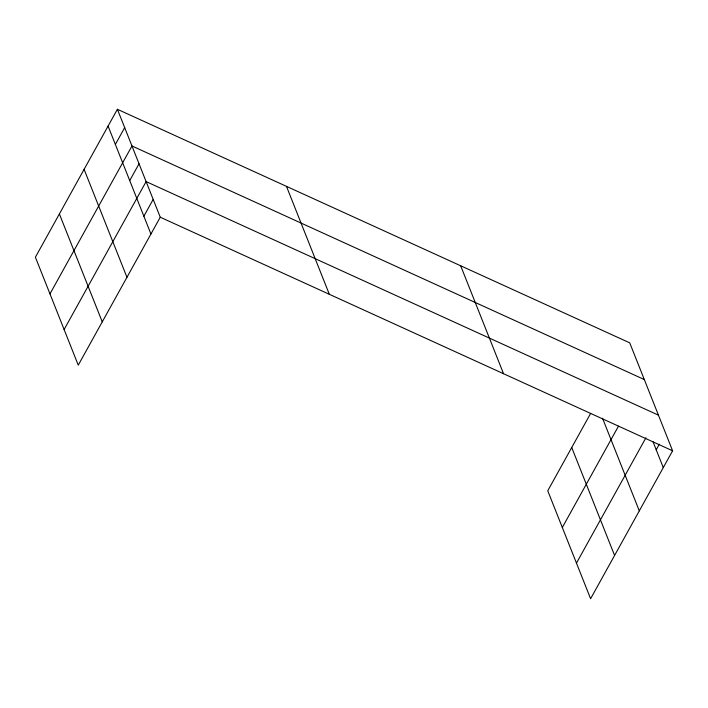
<?xml version="1.0" encoding="UTF-8"?>
<svg xmlns="http://www.w3.org/2000/svg" width="708" height="708" viewBox="0 0 708 708"><rect width="100%" height="100%" fill="white"/><g stroke="black" fill="none" stroke-linecap="round" stroke-linejoin="round"><path stroke-width="1.06" d="M117.395 109.28L35.4 257.208L78.261 365.142L160.256 217.214L117.395 109.28L629.739 342.858L672.6 450.792L590.605 598.72L547.744 490.786L590.658 413.366M115.369 144.432L124.688 127.626M49.967 293.909L131.971 145.972L644.315 379.559M129.723 180.584L139.042 163.787M64.118 329.521L146.113 181.593L658.458 415.171M143.866 216.206L153.185 199.399M562.32 527.487L618.473 426.172M576.462 563.108L645.944 437.748M656.21 449.784L659.316 444.19M160.256 217.214L672.6 450.792M653.068 441.872L663.281 467.599M602.517 418.224L639.297 510.866M571.728 447.518L614.588 555.453M460.669 265.774L503.53 373.709M286.474 186.363L329.326 294.289M108.085 126.086L150.937 234.012M84.102 169.354L126.953 277.288M59.383 213.94L102.244 321.866"/></g></svg>
